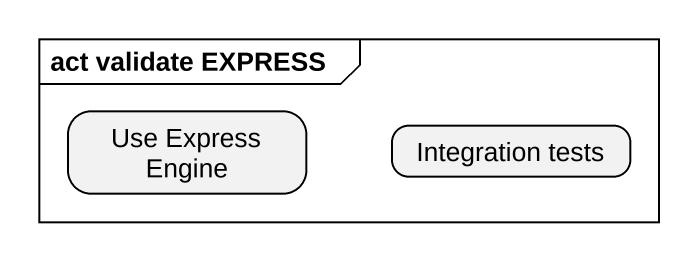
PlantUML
@startuml
mainframe act validate EXPRESS
hide empty description
state "Use Express Engine" as Use_Express_Engine
state "Integration tests" as Integration_tests
@enduml
